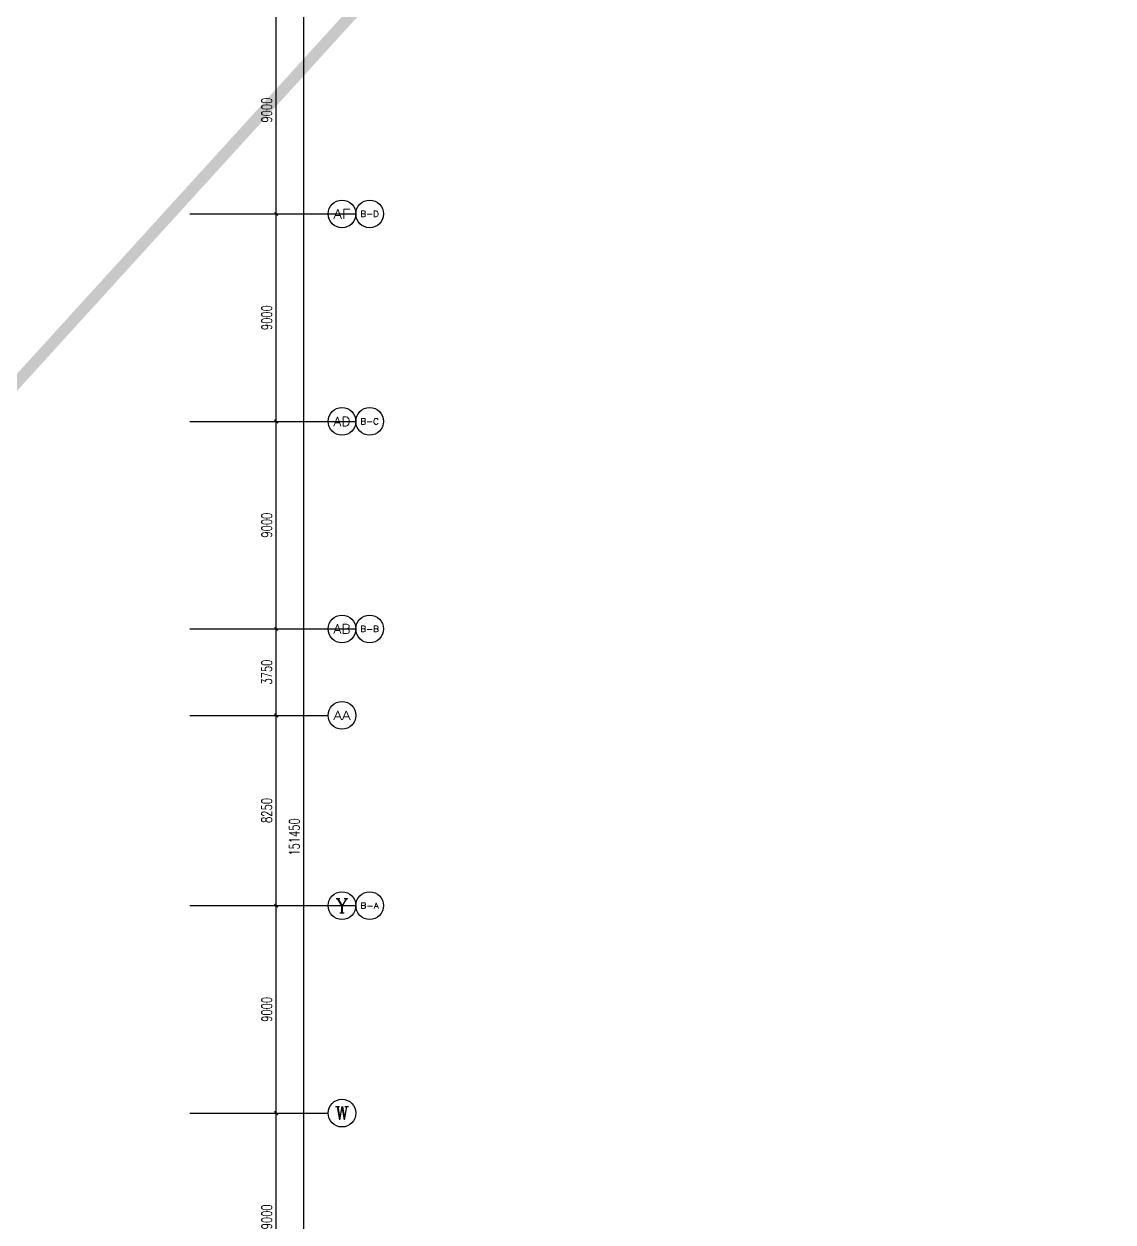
# Model space of a CAD drawing. Extents: x 6824721 to 16538177, y 2478193 to 6665639.
# Drawn here: x 8936351 to 8983587, y 2851728 to 2903689 of the extents above; entities that cross this region are included whole.
import ezdxf
from ezdxf.enums import TextEntityAlignment as Align

# ---------------------------------------------------------------- set-up
doc = ezdxf.new("R2010")
doc.units = 0
doc.header["$LTSCALE"] = 10
for name, color, linetype in [('0-wo', 8, 'Continuous'), ('AXIS', 3, 'Continuous'), ('AXIS_TEXT', 7, 'Continuous')]:
    doc.layers.add(name, color=color, linetype=linetype)
doc.styles.add('_TCH_AXIS', font='COMPLEX', dxfattribs={"bigfont": 'GBCBIG'})
doc.styles.add('_TCH_DIM_T3', font='SIMPLEX', dxfattribs={"width": 0.705882, "bigfont": 'GBCBIG'})
doc.styles.add('COMPLEX', font='COMPLEX')
doc.styles.add('STANDARD_T3', font='TSSDENG.shx', dxfattribs={"width": 0.56, "bigfont": 'TSSDCHN.shx'})
doc.dimstyles.new('_TCH_ARCH&&150', dxfattribs={"dimtxt": 525, "dimasz": 150, "dimexe": 375, "dimexo": 450, "dimgap": 150, "dimtad": 1, "dimdec": 0, "dimzin": 0, "dimdsep": 46, "dimtxsty": 'STANDARD_T3', "dimblk": 'ARCHTICK', "dimcen": 0.09, "dimclrt": 7, "dimazin": 2, "dimtfac": 1, "dimtdec": 0, "dimtix": 1, "dimtmove": 2, "dimatfit": 3, "dimfxl": 0, "dimtolj": 1, "dimtzin": 0, "dimarcsym": 0})

# ---------------------------------------------------------------- blocks, each defined once
blk = doc.blocks.new('_AXISO')
blk.add_circle((0, 0), 0.5)
at = {"layer": 'AXIS_TEXT', "style": 'COMPLEX', "width": 1.041667}
blk.add_attdef('A', text='', height=0.56, dxfattribs=at).set_placement((-0.25, -0.28), (0.25, -0.28), align=Align.FIT)
blk = doc.blocks.new('_ArchTick')
at = {"color": 0, "linetype": 'ByBlock', "const_width": 0.4}
blk.add_lwpolyline([(-0.5, -0.5), (0.5, 0.5)], dxfattribs=at)
blk = doc.blocks.new('*D251')
at = {"layer": 'AXIS', "color": 0, "lineweight": -2, "transparency": 16777216}
for p, q in [((145520, 756225), (149195, 756225)), ((148820, 747225), (148820, 756225)), ((145520, 747225), (149195, 747225))]:
    blk.add_line(p, q, dxfattribs=at)
at = {"layer": 'Defpoints', "color": 0, "transparency": 16777216}
for p in [(145070, 756225), (148820, 756225), (145070, 747225)]:
    blk.add_point(p, dxfattribs=at)
at = {"layer": 'AXIS', "color": 0, "lineweight": -2, "transparency": 16777216, "xscale": 150, "yscale": 150, "zscale": 150}
for p, rotation in [((148820, 756225), 90), ((148820, 747225), 270)]:
    blk.add_blockref('_ArchTick', p, dxfattribs=dict(at, rotation=rotation))
at = {"layer": 'AXIS', "color": 7, "transparency": 16777216, "insert": (148408, 751725), "char_height": 446.2, "attachment_point": 5, "rotation": 90, "style": '_TCH_DIM_T3'}
blk.add_mtext('\\A1;9000', dxfattribs=at)
blk = doc.blocks.new('*D252')
at = {"layer": 'AXIS', "color": 0, "lineweight": -2, "transparency": 16777216}
for p, q in [((145520, 765225), (149195, 765225)), ((148820, 756225), (148820, 765225)), ((145520, 756225), (149195, 756225))]:
    blk.add_line(p, q, dxfattribs=at)
at = {"layer": 'Defpoints', "color": 0, "transparency": 16777216}
for p in [(145070, 765225), (148820, 765225), (145070, 756225)]:
    blk.add_point(p, dxfattribs=at)
at = {"layer": 'AXIS', "color": 0, "lineweight": -2, "transparency": 16777216, "xscale": 150, "yscale": 150, "zscale": 150}
for p, rotation in [((148820, 765225), 90), ((148820, 756225), 270)]:
    blk.add_blockref('_ArchTick', p, dxfattribs=dict(at, rotation=rotation))
at = {"layer": 'AXIS', "color": 7, "transparency": 16777216, "insert": (148408, 760725), "char_height": 446.2, "attachment_point": 5, "rotation": 90, "style": '_TCH_DIM_T3'}
blk.add_mtext('\\A1;9000', dxfattribs=at)
blk = doc.blocks.new('*D253')
at = {"layer": 'AXIS', "color": 0, "lineweight": -2, "transparency": 16777216}
for p, q in [((145520, 773475), (149195, 773475)), ((148820, 765225), (148820, 773475)), ((145520, 765225), (149195, 765225))]:
    blk.add_line(p, q, dxfattribs=at)
at = {"layer": 'Defpoints', "color": 0, "transparency": 16777216}
for p in [(145070, 773475), (148820, 773475), (145070, 765225)]:
    blk.add_point(p, dxfattribs=at)
at = {"layer": 'AXIS', "color": 0, "lineweight": -2, "transparency": 16777216, "xscale": 150, "yscale": 150, "zscale": 150}
for p, rotation in [((148820, 773475), 90), ((148820, 765225), 270)]:
    blk.add_blockref('_ArchTick', p, dxfattribs=dict(at, rotation=rotation))
at = {"layer": 'AXIS', "color": 7, "transparency": 16777216, "insert": (148408, 769350), "char_height": 446.2, "attachment_point": 5, "rotation": 90, "style": '_TCH_DIM_T3'}
blk.add_mtext('\\A1;8250', dxfattribs=at)
blk = doc.blocks.new('*D254')
at = {"layer": 'AXIS', "color": 0, "lineweight": -2, "transparency": 16777216}
for p, q in [((145520, 777225), (149195, 777225)), ((148820, 773475), (148820, 777225)), ((145520, 773475), (149195, 773475))]:
    blk.add_line(p, q, dxfattribs=at)
at = {"layer": 'Defpoints', "color": 0, "transparency": 16777216}
for p in [(145070, 777225), (148820, 777225), (145070, 773475)]:
    blk.add_point(p, dxfattribs=at)
at = {"layer": 'AXIS', "color": 0, "lineweight": -2, "transparency": 16777216, "xscale": 150, "yscale": 150, "zscale": 150}
for p, rotation in [((148820, 777225), 90), ((148820, 773475), 270)]:
    blk.add_blockref('_ArchTick', p, dxfattribs=dict(at, rotation=rotation))
at = {"layer": 'AXIS', "color": 7, "transparency": 16777216, "insert": (148408, 775350), "char_height": 446.2, "attachment_point": 5, "rotation": 90, "style": '_TCH_DIM_T3'}
blk.add_mtext('\\A1;3750', dxfattribs=at)
blk = doc.blocks.new('*D255')
at = {"layer": 'AXIS', "color": 0, "lineweight": -2, "transparency": 16777216}
for p, q in [((145520, 786225), (149195, 786225)), ((148820, 777225), (148820, 786225)), ((145520, 777225), (149195, 777225))]:
    blk.add_line(p, q, dxfattribs=at)
at = {"layer": 'Defpoints', "color": 0, "transparency": 16777216}
for p in [(145070, 786225), (148820, 786225), (145070, 777225)]:
    blk.add_point(p, dxfattribs=at)
at = {"layer": 'AXIS', "color": 0, "lineweight": -2, "transparency": 16777216, "xscale": 150, "yscale": 150, "zscale": 150}
for p, rotation in [((148820, 786225), 90), ((148820, 777225), 270)]:
    blk.add_blockref('_ArchTick', p, dxfattribs=dict(at, rotation=rotation))
at = {"layer": 'AXIS', "color": 7, "transparency": 16777216, "insert": (148408, 781725), "char_height": 446.2, "attachment_point": 5, "rotation": 90, "style": '_TCH_DIM_T3'}
blk.add_mtext('\\A1;9000', dxfattribs=at)
blk = doc.blocks.new('*D256')
at = {"layer": 'AXIS', "color": 0, "lineweight": -2, "transparency": 16777216}
for p, q in [((145520, 795225), (149195, 795225)), ((148820, 786225), (148820, 795225)), ((145520, 786225), (149195, 786225))]:
    blk.add_line(p, q, dxfattribs=at)
at = {"layer": 'Defpoints', "color": 0, "transparency": 16777216}
for p in [(145070, 795225), (148820, 795225), (145070, 786225)]:
    blk.add_point(p, dxfattribs=at)
at = {"layer": 'AXIS', "color": 0, "lineweight": -2, "transparency": 16777216, "xscale": 150, "yscale": 150, "zscale": 150}
for p, rotation in [((148820, 795225), 90), ((148820, 786225), 270)]:
    blk.add_blockref('_ArchTick', p, dxfattribs=dict(at, rotation=rotation))
at = {"layer": 'AXIS', "color": 7, "transparency": 16777216, "insert": (148408, 790725), "char_height": 446.2, "attachment_point": 5, "rotation": 90, "style": '_TCH_DIM_T3'}
blk.add_mtext('\\A1;9000', dxfattribs=at)
blk = doc.blocks.new('*D257')
at = {"layer": 'AXIS', "color": 0, "lineweight": -2, "transparency": 16777216}
for p, q in [((145520, 804225), (149195, 804225)), ((148820, 795225), (148820, 804225)), ((145520, 795225), (149195, 795225))]:
    blk.add_line(p, q, dxfattribs=at)
at = {"layer": 'Defpoints', "color": 0, "transparency": 16777216}
for p in [(145070, 804225), (148820, 804225), (145070, 795225)]:
    blk.add_point(p, dxfattribs=at)
at = {"layer": 'AXIS', "color": 0, "lineweight": -2, "transparency": 16777216, "xscale": 150, "yscale": 150, "zscale": 150}
for p, rotation in [((148820, 804225), 90), ((148820, 795225), 270)]:
    blk.add_blockref('_ArchTick', p, dxfattribs=dict(at, rotation=rotation))
at = {"layer": 'AXIS', "color": 7, "transparency": 16777216, "insert": (148408, 799725), "char_height": 446.2, "attachment_point": 5, "rotation": 90, "style": '_TCH_DIM_T3'}
blk.add_mtext('\\A1;9000', dxfattribs=at)
blk = doc.blocks.new('*D265')
at = {"layer": 'AXIS', "color": 0, "lineweight": -2, "transparency": 16777216}
for p, q in [((145520, 843925), (150395, 843925)), ((150020, 692475), (150020, 843925)), ((145520, 692475), (150395, 692475))]:
    blk.add_line(p, q, dxfattribs=at)
at = {"layer": 'Defpoints', "color": 0, "transparency": 16777216}
for p in [(145070, 843925), (150020, 843925), (145070, 692475)]:
    blk.add_point(p, dxfattribs=at)
at = {"layer": 'AXIS', "color": 0, "lineweight": -2, "transparency": 16777216, "xscale": 150, "yscale": 150, "zscale": 150}
for p, rotation in [((150020, 843925), 90), ((150020, 692475), 270)]:
    blk.add_blockref('_ArchTick', p, dxfattribs=dict(at, rotation=rotation))
at = {"layer": 'AXIS', "color": 7, "transparency": 16777216, "insert": (149608, 768200), "char_height": 446.2, "attachment_point": 5, "rotation": 90, "style": '_TCH_DIM_T3'}
blk.add_mtext('\\A1;151450', dxfattribs=at)
blk = doc.blocks.new('wet 45u67i')
at = {"layer": 'AXIS', "color": 3}
for p, q in [((145070.3, 795224.6), (152270.3, 795224.6)), ((145070.3, 795224.6), (151070.3, 795224.6)), ((145070.3, 786224.6), (152270.3, 786224.6)), ((145070.3, 786224.6), (151070.3, 786224.6)), ((145070.3, 777224.6), (152270.3, 777224.6)), ((145070.3, 777224.6), (151070.3, 777224.6)), ((145070.3, 773474.6), (151070.3, 773474.6)), ((145070.3, 765224.6), (152270.3, 765224.6)), ((145070.3, 765224.6), (151070.3, 765224.6)), ((145070.3, 756224.6), (151070.3, 756224.6))]:
    blk.add_line(p, q, dxfattribs=at)
ref = blk.add_blockref('_AXISO', (151670.3, 795224.6), dxfattribs=dict(at, xscale=1200, yscale=1200, zscale=1200))
ref.add_attrib('A', 'AF', dxfattribs={"layer": 'AXIS_TEXT', "height": 414.63, "style": '_TCH_AXIS'}).set_placement((151305, 795017.3), (152035.6, 795017.3), align=Align.FIT)
ref = blk.add_blockref('_AXISO', (152870.3, 795224.6), dxfattribs=dict(at, xscale=1200, yscale=1200, zscale=1200))
ref.add_attrib('A', 'B-D', dxfattribs={"layer": 'AXIS_TEXT', "height": 258.24, "style": '_TCH_AXIS'}).set_placement((152470.7, 795095.5), (153270, 795095.5), align=Align.FIT)
ref = blk.add_blockref('_AXISO', (151670.3, 786224.6), dxfattribs=dict(at, xscale=1200, yscale=1200, zscale=1200))
ref.add_attrib('A', 'AD', dxfattribs={"layer": 'AXIS_TEXT', "height": 406.3, "style": '_TCH_AXIS'}).set_placement((151302.7, 786021.5), (152037.9, 786021.5), align=Align.FIT)
ref = blk.add_blockref('_AXISO', (152870.3, 786224.6), dxfattribs=dict(at, xscale=1200, yscale=1200, zscale=1200))
ref.add_attrib('A', 'B-C', dxfattribs={"layer": 'AXIS_TEXT', "height": 265.63, "style": '_TCH_AXIS'}).set_placement((152471.9, 786091.8), (153268.8, 786091.8), align=Align.FIT)
ref = blk.add_blockref('_AXISO', (151670.3, 777224.6), dxfattribs=dict(at, xscale=1200, yscale=1200, zscale=1200))
ref.add_attrib('A', 'AB', dxfattribs={"layer": 'AXIS_TEXT', "height": 406.3, "style": '_TCH_AXIS'}).set_placement((151302.7, 777021.5), (152037.9, 777021.5), align=Align.FIT)
ref = blk.add_blockref('_AXISO', (152870.3, 777224.6), dxfattribs=dict(at, xscale=1200, yscale=1200, zscale=1200))
ref.add_attrib('A', 'B-B', dxfattribs={"layer": 'AXIS_TEXT', "height": 258.24, "style": '_TCH_AXIS'}).set_placement((152470.7, 777095.5), (153270, 777095.5), align=Align.FIT)
ref = blk.add_blockref('_AXISO', (151670.3, 773474.6), dxfattribs=dict(at, xscale=1200, yscale=1200, zscale=1200))
ref.add_attrib('A', 'AA', dxfattribs={"layer": 'AXIS_TEXT', "height": 398.24, "style": '_TCH_AXIS'}).set_placement((151300.5, 773275.5), (152040.1, 773275.5), align=Align.FIT)
ref = blk.add_blockref('_AXISO', (151670.3, 765224.6), dxfattribs=dict(at, xscale=1200, yscale=1200, zscale=1200))
ref.add_attrib('A', 'Y', dxfattribs={"layer": 'AXIS_TEXT', "height": 622.9, "style": '_TCH_AXIS'}).set_placement((151388.5, 764913.2), (151952.1, 764913.2), align=Align.FIT)
ref = blk.add_blockref('_AXISO', (152870.3, 765224.6), dxfattribs=dict(at, xscale=1200, yscale=1200, zscale=1200))
ref.add_attrib('A', 'B-A', dxfattribs={"layer": 'AXIS_TEXT', "height": 254.69, "style": '_TCH_AXIS'}).set_placement((152470.1, 765097.3), (153270.5, 765097.3), align=Align.FIT)
ref = blk.add_blockref('_AXISO', (151670.3, 756224.6), dxfattribs=dict(at, xscale=1200, yscale=1200, zscale=1200))
ref.add_attrib('A', 'W', dxfattribs={"layer": 'AXIS_TEXT', "height": 580, "style": '_TCH_AXIS'}).set_placement((151366.5, 755934.6), (151974.1, 755934.6), align=Align.FIT)
for p1, p2, distance, picture, middle in [((145070.3, 692474.6), (145070.3, 843924.6), -4950, '*D265', (149607.8, 768199.6)), ((145070.3, 795224.6), (145070.3, 804224.6), -3750, '*D257', (148407.8, 799724.6)), ((145070.3, 786224.6), (145070.3, 795224.6), -3750, '*D256', (148407.8, 790724.6)), ((145070.3, 777224.6), (145070.3, 786224.6), -3750, '*D255', (148407.8, 781724.6)), ((145070.3, 773474.6), (145070.3, 777224.6), -3750, '*D254', (148407.8, 775349.6)), ((145070.3, 765224.6), (145070.3, 773474.6), -3750, '*D253', (148407.8, 769349.6)), ((145070.3, 756224.6), (145070.3, 765224.6), -3750, '*D252', (148407.8, 760724.6)), ((145070.3, 747224.6), (145070.3, 756224.6), -3750, '*D251', (148407.8, 751724.6))]:
    dim = blk.add_aligned_dim(p1=p1, p2=p2, distance=distance, dimstyle='_TCH_ARCH&&150', dxfattribs=at)
    dim.commit()
    dim.dimension.update_dxf_attribs({"geometry": picture, "text_midpoint": middle})

msp = doc.modelspace()

# ---------------------------------------------------------------- linework, layer by layer
at = {"layer": '0-wo', "color": 8, "const_width": 500, "flags": 128}
msp.add_lwpolyline([(8691080.4, 2969119.7), (8705176, 2967745.3), (8719304.3, 2966762.9), (8733454.4, 2966173.1), (8747615.4, 2965976.5), (8823194.8, 2965976.5), (8898774.1, 2965976.5), (8906244.1, 2965790.4), (8913695.6, 2965232.5), (8921110, 2964304.2), (8928469, 2963007.8), (8935754.4, 2961346.6), (8942947.9, 2959324.6), (8950031.8, 2956946.9), (8956988.6, 2954219.3), (8963800.8, 2951148.7), (8970451.7, 2947742.7), (8976924.7, 2944009.6), (8983203.8, 2939958.9), (8911619.7, 2861304.6), (8840035.6, 2782650.4), (8768451.5, 2703996.1), (8691080.4, 2726323), (8691080.4, 2847721.3)], close=True, dxfattribs=at)

# ---------------------------------------------------------------- block references
at = {"layer": '0-wo'}
msp.add_blockref('wet 45u67i', (8798472.7, 2100226.9), dxfattribs=at)

doc.saveas('drawing.dxf')
